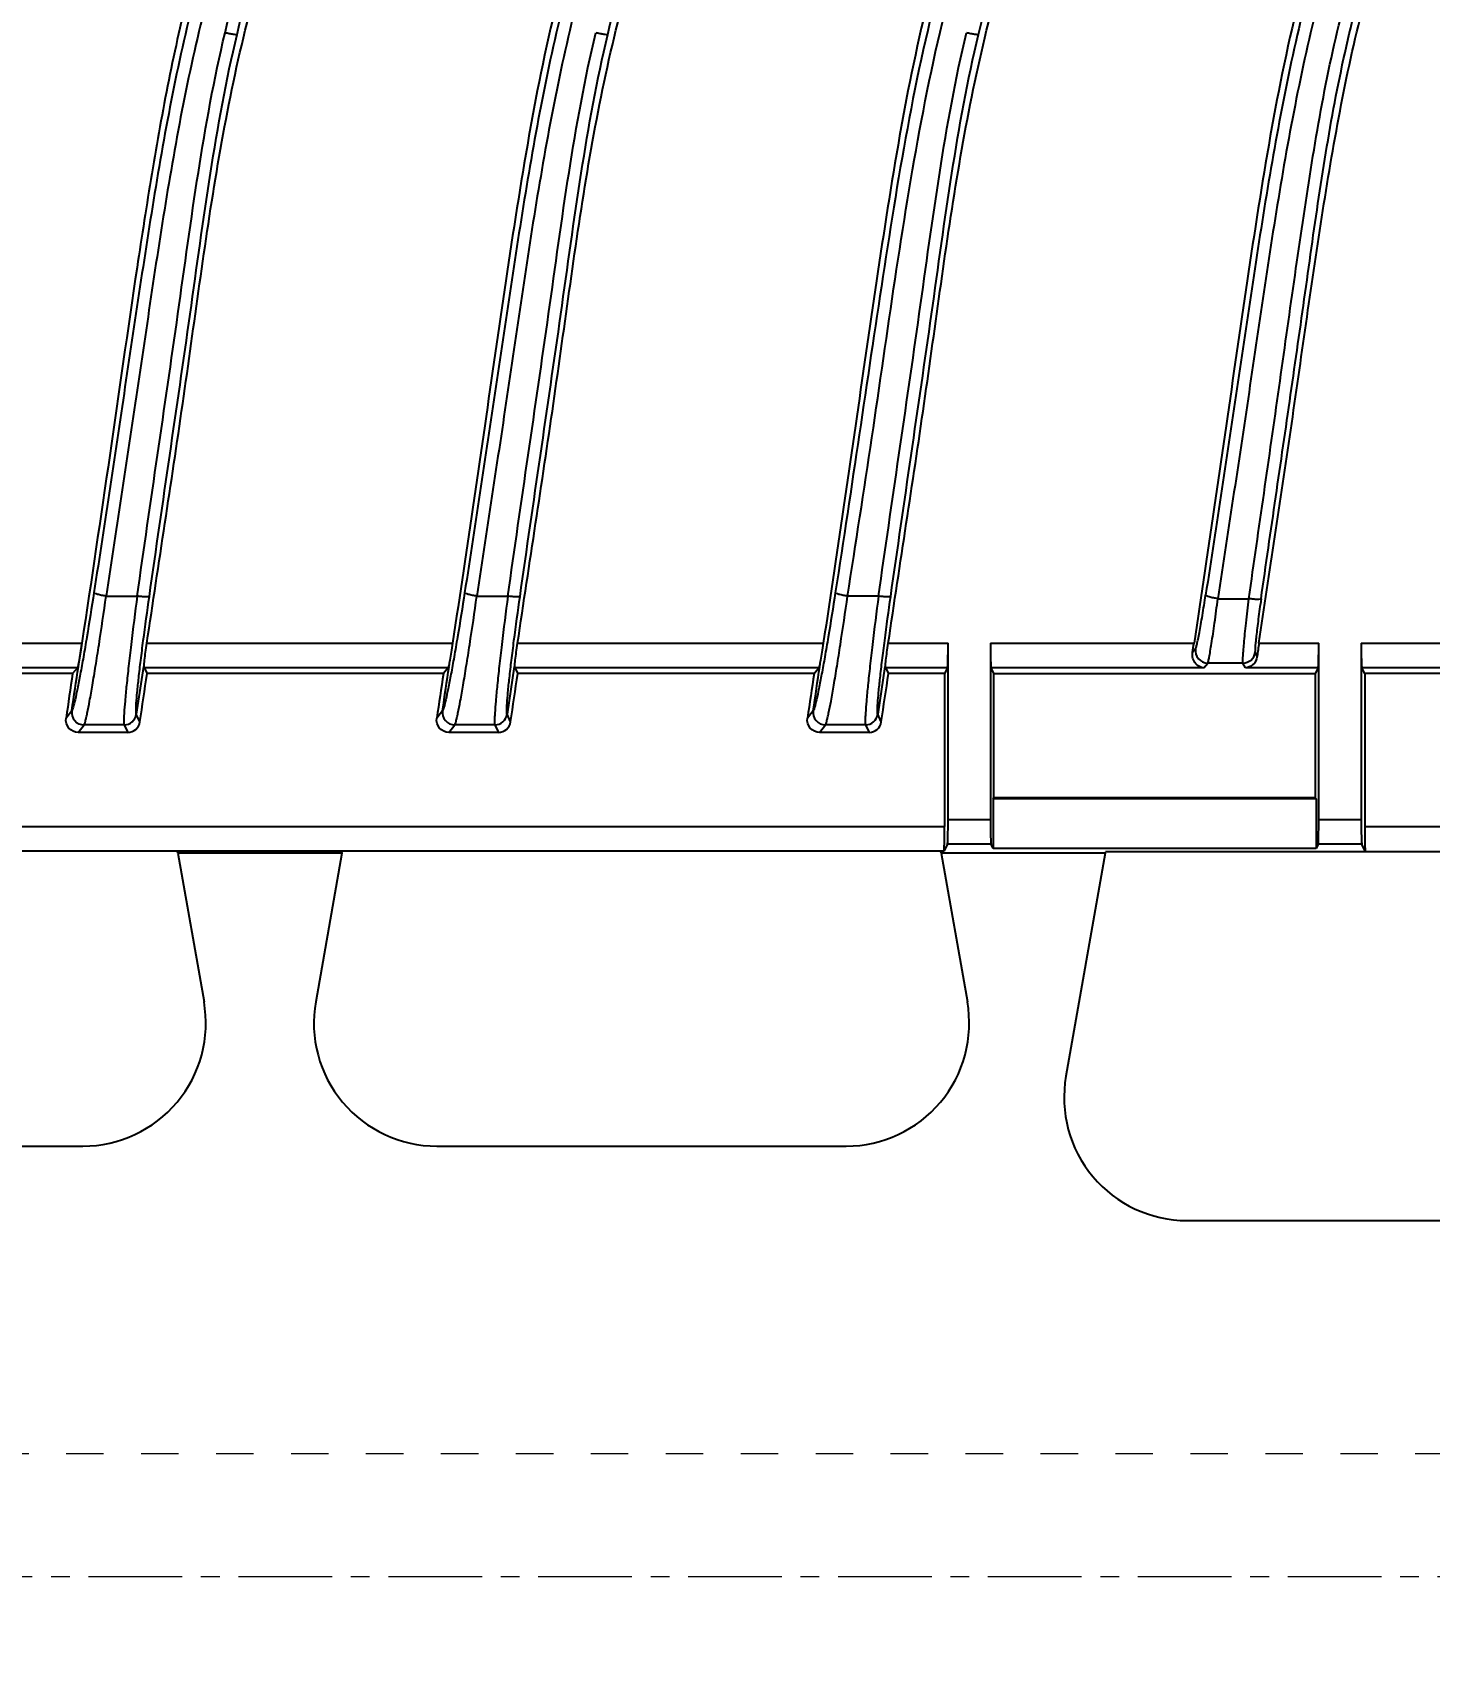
# Model space of a CAD drawing. Header units: millimetres. Extents: x -946 to 3963, y -10008 to 1396.
# Drawn here: x 1882.6 to 1939.4, y -3191.5 to -3124.8 of the extents above; entities that cross this region are included whole.
import ezdxf

# ---------------------------------------------------------------- set-up
doc = ezdxf.new("R2010")
doc.units = ezdxf.units.MM
doc.header["$LTSCALE"] = 16.335
doc.header["$PDMODE"] = 3
doc.header["$PDSIZE"] = 0.3125
doc.linetypes.add('CENTER', pattern=[0.6, 0.375, -0.075, 0.075, -0.075])
doc.linetypes.add('HIDDEN', pattern=[0.2, 0.1, -0.1])
doc.layers.get('0').update_dxf_attribs({"linetype": 'CONTINUOUS'})
doc.layers.get('Defpoints').update_dxf_attribs({"linetype": 'CONTINUOUS'})
doc.layers.add('cool', color=153, linetype='HIDDEN', lineweight=9)
doc.layers.add('DEFAULT_2', color=8, linetype='HIDDEN')
doc.layers.add('DIM', color=3, linetype='CONTINUOUS')
doc.styles.get("Standard").update_dxf_attribs({"font": 'txt', "width": 0.8})
doc.dimstyles.new('11', dxfattribs={"dimtxt": 10, "dimasz": 10, "dimexe": 0, "dimexo": 0, "dimgap": 0, "dimtad": 0, "dimzin": 0, "dimdsep": 46, "dimtxsty": 'Standard', "dimcen": 0, "dimclrd": 4, "dimclre": 4, "dimclrt": 6, "dimazin": 0, "dimtfac": 1, "dimtofl": 0, "dimtmove": 0, "dimatfit": 3, "dimfxl": 0, "dimtolj": 1, "dimtzin": 0, "dimarcsym": 0})

# ---------------------------------------------------------------- blocks, each defined once
blk = doc.blocks.new('02')
at = {"layer": 'cool', "ltscale": 0.932966}
blk.add_line((1262.524, -963.857), (1863.864, -963.857), dxfattribs=at)
at = {"layer": 'cool', "color": 1, "linetype": 'CENTER', "ltscale": 0.621977}
blk.add_line((1248.194, -968.857), (1878.194, -968.857), dxfattribs=at)
blk = doc.blocks.new('*D208')
at = {"layer": 'Defpoints', "color": 0}
for p in [(1773.182, -3072.537), (2033.36, -3187.537), (2099.573, -3187.537)]:
    blk.add_point(p, dxfattribs=at)
at = {"layer": 'DIM', "color": 4, "lineweight": -2}
blk.add_line((2033.36, -3187.537), (2099.573, -3187.537), dxfattribs=at)
at = {"layer": 'DIM', "color": 6, "insert": (2109.173, -3187.537), "char_height": 6, "attachment_point": 5}
blk.add_mtext('\\A1;115.00', dxfattribs=at)
blk = doc.blocks.new('*D209')
at = {"layer": 'Defpoints', "color": 0}
for p in [(1773.182, -3072.537), (2039.182, -3232.537), (2099.573, -3232.537)]:
    blk.add_point(p, dxfattribs=at)
at = {"layer": 'DIM', "color": 4, "lineweight": -2}
blk.add_line((2039.182, -3232.537), (2099.573, -3232.537), dxfattribs=at)
at = {"layer": 'DIM', "color": 6, "insert": (2109.573, -3232.537), "char_height": 6, "attachment_point": 5}
blk.add_mtext('\\A1;160.00', dxfattribs=at)
blk = doc.blocks.new('*D211')
at = {"layer": 'Defpoints', "color": 0}
for p in [(1773.182, -3072.537), (2028.182, -3229.891), (2028.182, -3271.376)]:
    blk.add_point(p, dxfattribs=at)
at = {"layer": 'DIM', "color": 4, "lineweight": -2}
blk.add_line((2028.182, -3229.891), (2028.182, -3271.376), dxfattribs=at)
at = {"layer": 'DIM', "color": 6, "insert": (2028.182, -3282.576), "char_height": 6, "attachment_point": 5, "rotation": 90}
blk.add_mtext('\\A1;255.00', dxfattribs=at)

msp = doc.modelspace()

# ---------------------------------------------------------------- linework, layer by layer
at = {"color": 7, "linetype": 'Continuous'}
for p, q in [((1885.618, -3147.682), (1886.878, -3147.682)), ((1900.693, -3147.682), (1901.953, -3147.682)), ((1917.028, -3147.682), (1915.768, -3147.682)), ((1930.827, -3147.785), (1932.088, -3147.785)), ((1872.199, -3149.594), (1884.632, -3149.594)), ((1884.489, -3150.548), (1884.626, -3149.632)), ((1887.274, -3149.594), (1899.707, -3149.594)), ((1902.349, -3149.594), (1914.782, -3149.594)), ((1917.424, -3149.594), (1919.855, -3149.594)), ((1919.855, -3156.759), (1919.855, -3149.594)), ((1921.581, -3149.594), (1929.857, -3149.594)), ((1921.581, -3149.594), (1921.581, -3156.759)), ((1929.92, -3149.827), (1929.797, -3149.975)), ((1932.425, -3150.127), (1932.345, -3149.973)), ((1932.499, -3149.594), (1934.93, -3149.594)), ((1934.93, -3156.759), (1934.93, -3149.594)), ((1936.656, -3149.594), (1941.688, -3149.594)), ((1936.656, -3149.594), (1936.656, -3156.759)), ((1884.448, -3150.598), (1872.084, -3150.598)), ((1884.448, -3150.598), (1884.255, -3150.832)), ((1887.132, -3150.547), (1886.845, -3152.485)), ((1887.132, -3150.547), (1887.282, -3150.832)), ((1899.523, -3150.598), (1887.159, -3150.598)), ((1899.564, -3150.548), (1899.33, -3150.832)), ((1902.207, -3150.547), (1901.92, -3152.485)), ((1902.207, -3150.547), (1902.357, -3150.832)), ((1914.598, -3150.598), (1902.234, -3150.598)), ((1914.405, -3150.832), (1914.639, -3150.548)), ((1917.282, -3150.547), (1916.995, -3152.485)), ((1917.282, -3150.547), (1917.432, -3150.832)), ((1919.83, -3150.598), (1917.309, -3150.598)), ((1919.83, -3150.598), (1919.713, -3150.832)), ((1930.255, -3150.598), (1921.606, -3150.598)), ((1921.723, -3150.832), (1921.606, -3150.598)), ((1930.255, -3150.598), (1930.417, -3150.401)), ((1931.848, -3150.401), (1930.417, -3150.401)), ((1931.951, -3150.598), (1931.848, -3150.401)), ((1934.905, -3150.598), (1931.951, -3150.598)), ((1934.905, -3150.598), (1934.788, -3150.832)), ((1941.688, -3150.598), (1936.681, -3150.598)), ((1936.798, -3150.832), (1936.681, -3150.598)), ((1884.255, -3150.832), (1872.207, -3150.832)), ((1899.33, -3150.832), (1887.282, -3150.832)), ((1914.405, -3150.832), (1902.357, -3150.832)), ((1919.713, -3150.832), (1917.432, -3150.832)), ((1919.713, -3150.832), (1919.713, -3157.043)), ((1921.723, -3150.832), (1934.788, -3150.832)), ((1921.723, -3155.861), (1921.723, -3150.832)), ((1934.788, -3150.832), (1934.788, -3155.861)), ((1941.664, -3150.832), (1936.798, -3150.832)), ((1936.798, -3150.832), (1936.798, -3157.043)), ((1884.222, -3152.338), (1883.985, -3152.643)), ((1886.991, -3152.79), (1886.845, -3152.485)), ((1899.297, -3152.338), (1899.06, -3152.643)), ((1902.066, -3152.79), (1901.92, -3152.485)), ((1914.372, -3152.338), (1914.135, -3152.643)), ((1917.141, -3152.79), (1916.995, -3152.485)), ((1884.481, -3153.219), (1884.718, -3152.914)), ((1886.495, -3153.219), (1884.481, -3153.219)), ((1886.349, -3152.914), (1884.718, -3152.914)), ((1886.349, -3152.914), (1886.495, -3153.219)), ((1899.556, -3153.219), (1899.793, -3152.914)), ((1901.57, -3153.219), (1899.556, -3153.219)), ((1901.424, -3152.914), (1899.793, -3152.914)), ((1901.424, -3152.914), (1901.57, -3153.219)), ((1914.631, -3153.219), (1914.868, -3152.914)), ((1916.645, -3153.219), (1914.631, -3153.219)), ((1916.499, -3152.914), (1914.868, -3152.914)), ((1916.499, -3152.914), (1916.645, -3153.219)), ((1921.691, -3155.924), (1921.723, -3155.861)), ((1934.819, -3155.924), (1921.691, -3155.924)), ((1921.691, -3155.924), (1921.691, -3157.934)), ((1921.723, -3155.861), (1934.788, -3155.861)), ((1934.788, -3155.861), (1934.819, -3155.924)), ((1934.819, -3155.924), (1934.819, -3157.934)), ((1742.833, -3157.043), (1919.713, -3157.043)), ((1919.855, -3156.759), (1921.581, -3156.759)), ((1934.93, -3156.759), (1936.656, -3156.759)), ((1936.798, -3157.043), (1940.473, -3157.043)), ((1921.606, -3157.762), (1919.83, -3157.762)), ((1921.691, -3157.934), (1921.606, -3157.762)), ((1934.819, -3157.934), (1921.691, -3157.934)), ((1934.905, -3157.762), (1934.819, -3157.934)), ((1936.681, -3157.762), (1934.905, -3157.762)), ((1936.823, -3158.047), (1936.681, -3157.762)), ((1919.688, -3158.047), (1742.858, -3158.047)), ((1895.204, -3158.134), (1888.532, -3158.134)), ((1888.532, -3158.134), (1889.597, -3164.171)), ((1895.204, -3158.134), (1894.14, -3164.171)), ((1926.248, -3158.134), (1919.576, -3158.134)), ((1919.576, -3158.134), (1920.641, -3164.171)), ((1926.248, -3158.134), (1924.65, -3167.196)), ((1940.469, -3158.071), (1926.259, -3158.071)), ((1868.217, -3170.039), (1884.673, -3170.039)), ((1899.064, -3170.039), (1915.717, -3170.039)), ((1929.574, -3173.064), (1970.203, -3173.064))]:
    msp.add_line(p, q, dxfattribs=at)
for centre, radius, start, end in [((1903.001, -3145.584), 27.154, 350.69295, 351.50683), ((1930.418, -3149.898), 0.503, 171.86914, 269.86348), ((1931.847, -3149.898), 0.503, 270.07788, 351.43512), ((1956.572, -3153.192), 24.34, 171.49929, 172.76622), ((1884.72, -3152.41), 0.503, 171.88436, 269.86134), ((1886.347, -3152.409), 0.503, 270.07025, 351.40209), ((1899.795, -3152.41), 0.503, 171.88432, 269.86133), ((1901.422, -3152.409), 0.503, 270.07026, 351.4021), ((1914.87, -3152.41), 0.503, 171.88432, 269.86133), ((1916.497, -3152.409), 0.503, 270.07026, 351.4021), ((1886.495, -3152.717), 0.502, 269.99951, 351.61531), ((1901.57, -3152.717), 0.502, 269.99997, 351.61575), ((1916.645, -3152.717), 0.502, 269.99965, 351.61541), ((1884.673, -3165.039), 5, 270, 10), ((1899.064, -3165.039), 5, 170, 270), ((1915.717, -3165.039), 5, 270, 10), ((1929.574, -3168.064), 5, 170, 270)]:
    msp.add_arc(centre, radius, start, end, dxfattribs=at)
for centre, major_axis, ratio, start_param, end_param in [((1919.829, -3149.594), (0, 1.005), 0.026186, -3.089233, -1.570796), ((1921.607, -3149.594), (0, 1.005), 0.026186, -4.712389, -3.193953), ((1934.904, -3149.594), (0, 1.005), 0.026186, -3.089233, -1.570796), ((1936.682, -3149.594), (0, 1.005), 0.026186, 1.570796, 3.089233), ((3531.486, -3396.615), (1649.642, 229.679), 0.999338, 2.854956, 2.856055), ((-3324.749, -2375.055), (-4145.301, 3254.93), 0.999193, -2.623723, -2.623347), ((3546.561, -3396.615), (1649.642, 229.679), 0.999338, 2.854956, 2.856055), ((-3309.674, -2375.055), (-4145.301, 3254.93), 0.999193, -2.623723, -2.623347), ((3561.636, -3396.615), (1649.642, 229.679), 0.999338, 2.854956, 2.856055), ((-3294.599, -2375.055), (-4145.301, 3254.93), 0.999193, -2.623723, -2.623347), ((1919.687, -3157.043), (0, 1.005), 0.026186, -3.089233, -1.570796), ((1919.829, -3156.759), (0, 1.005), 0.026186, 3.193953, 4.712389), ((1921.607, -3156.759), (0, 1.005), 0.026186, -4.712389, -3.193953), ((1934.904, -3156.759), (0, 1.005), 0.026186, -3.089233, -1.570796), ((1936.682, -3156.759), (0, 1.005), 0.026186, -4.712389, -3.193953), ((1936.824, -3157.043), (0, 1.005), 0.026186, 1.570796, 3.089233)]:
    msp.add_ellipse(centre, major_axis=major_axis, ratio=ratio, start_param=start_param, end_param=end_param, dxfattribs=at)
for points, knots in [([(1890.363, -3057.537), (1890.363, -3061.508), (1890.128, -3067.468), (1889.346, -3075.373), (1888.658, -3080.291), (1887.998, -3084.207), (1887.449, -3087.135), (1886.832, -3090.05), (1886.146, -3092.949), (1885.53, -3095.354), (1885.046, -3097.28), (1884.679, -3098.724), (1884.277, -3100.159), (1883.653, -3102.045), (1882.681, -3104.336), (1881.233, -3106.944), (1879.162, -3110.331), (1877.203, -3113.796), (1875.642, -3117.452), (1874.351, -3121.211), (1873.149, -3126.037), (1872.149, -3131.911), (1871.285, -3137.805), (1870.442, -3143.703), (1869.85, -3147.63), (1869.557, -3149.594)], [0, 0, 0, 0, 0.124973, 0.187471, 0.24997, 0.28122, 0.312471, 0.343723, 0.374972, 0.40622, 0.421852, 0.437485, 0.453109, 0.468735, 0.500006, 0.531254, 0.562515, 0.625002, 0.656254, 0.687514, 0.750001, 0.812499, 0.874999, 0.9375, 1, 1, 1, 1]), ([(1920.513, -3057.537), (1920.513, -3061.508), (1920.278, -3067.468), (1919.496, -3075.373), (1918.808, -3080.291), (1918.148, -3084.207), (1917.599, -3087.135), (1916.982, -3090.05), (1916.296, -3092.949), (1915.68, -3095.354), (1915.196, -3097.28), (1914.829, -3098.724), (1914.427, -3100.159), (1913.803, -3102.045), (1912.831, -3104.336), (1911.383, -3106.944), (1909.312, -3110.331), (1907.353, -3113.796), (1905.792, -3117.452), (1904.501, -3121.211), (1903.299, -3126.037), (1902.299, -3131.911), (1901.435, -3137.805), (1900.592, -3143.703), (1900, -3147.63), (1899.707, -3149.594)], [0, 0, 0, 0, 0.124973, 0.187471, 0.24997, 0.28122, 0.312471, 0.343723, 0.374972, 0.40622, 0.421852, 0.437485, 0.453109, 0.468735, 0.500006, 0.531254, 0.562515, 0.625002, 0.656254, 0.687514, 0.750001, 0.812499, 0.874999, 0.9375, 1, 1, 1, 1]), ([(1935.588, -3057.537), (1935.588, -3061.508), (1935.353, -3067.468), (1934.571, -3075.373), (1933.883, -3080.291), (1933.223, -3084.207), (1932.674, -3087.135), (1932.057, -3090.05), (1931.371, -3092.949), (1930.755, -3095.354), (1930.271, -3097.28), (1929.904, -3098.724), (1929.502, -3100.159), (1928.878, -3102.045), (1927.906, -3104.336), (1926.458, -3106.944), (1924.387, -3110.331), (1922.428, -3113.796), (1920.867, -3117.452), (1919.576, -3121.211), (1918.374, -3126.037), (1917.374, -3131.911), (1916.51, -3137.805), (1915.667, -3143.703), (1915.075, -3147.63), (1914.782, -3149.594)], [0, 0, 0, 0, 0.124973, 0.187471, 0.24997, 0.28122, 0.312471, 0.343723, 0.374972, 0.40622, 0.421852, 0.437485, 0.453109, 0.468735, 0.500006, 0.531254, 0.562515, 0.625002, 0.656254, 0.687514, 0.750001, 0.812499, 0.874999, 0.9375, 1, 1, 1, 1]), ([(1950.663, -3057.537), (1950.663, -3061.508), (1950.428, -3067.468), (1949.646, -3075.373), (1948.958, -3080.291), (1948.298, -3084.207), (1947.749, -3087.135), (1947.132, -3090.05), (1946.446, -3092.949), (1945.83, -3095.354), (1945.346, -3097.28), (1944.979, -3098.724), (1944.577, -3100.159), (1943.953, -3102.045), (1942.981, -3104.336), (1941.533, -3106.944), (1939.462, -3110.331), (1937.503, -3113.796), (1935.942, -3117.452), (1934.651, -3121.211), (1933.449, -3126.037), (1932.449, -3131.911), (1931.585, -3137.805), (1930.742, -3143.703), (1930.15, -3147.63), (1929.857, -3149.594)], [0, 0, 0, 0, 0.124973, 0.187471, 0.24997, 0.28122, 0.312471, 0.343723, 0.374972, 0.40622, 0.421852, 0.437485, 0.453109, 0.468735, 0.500006, 0.531254, 0.562515, 0.625002, 0.656254, 0.687514, 0.750001, 0.812499, 0.874999, 0.9375, 1, 1, 1, 1]), ([(1901.718, -3090.83), (1901.428, -3092.083), (1900.951, -3093.953), (1900.333, -3096.451), (1899.879, -3098.328), (1899.368, -3100.189), (1898.734, -3102.014), (1897.97, -3103.789), (1896.815, -3106.092), (1895.153, -3108.849), (1893.172, -3112.161), (1891.44, -3115.618), (1890.064, -3119.23), (1888.977, -3122.937), (1888.135, -3126.706), (1887.46, -3130.506), (1886.673, -3135.592), (1885.775, -3141.961), (1885.012, -3147.05), (1884.632, -3149.594)], [0, 0, 0, 0, 0.062479, 0.093745, 0.12502, 0.156258, 0.18749, 0.218771, 0.250064, 0.31255, 0.375065, 0.437544, 0.50006, 0.562563, 0.625054, 0.68755, 0.75004, 0.87502, 1, 1, 1, 1]), ([(1890.452, -3124.782), (1891.007, -3122.45), (1892.053, -3118.984), (1893.962, -3114.54), (1895.738, -3111.319), (1897.365, -3108.701), (1898.607, -3106.567), (1899.461, -3104.939), (1900.185, -3103.262), (1900.961, -3100.965), (1901.424, -3099.208), (1901.74, -3098.038)], [0, 0, 0, 0, 0.246555, 0.370802, 0.496885, 0.62433, 0.687816, 0.750789, 0.813221, 0.875433, 1, 1, 1, 1]), ([(1930.437, -3098.02), (1930.166, -3099.065), (1929.733, -3100.624), (1929, -3102.65), (1928.342, -3104.128), (1927.587, -3105.574), (1926.499, -3107.492), (1925.056, -3109.867), (1923.367, -3112.746), (1921.409, -3116.698), (1919.615, -3121.878), (1918.21, -3128.255), (1917.196, -3134.686), (1916.245, -3141.118), (1915.601, -3145.403), (1915.271, -3147.542)], [0, 0, 0, 0, 0.061923, 0.092638, 0.123462, 0.154625, 0.186153, 0.249932, 0.313973, 0.377483, 0.502614, 0.627082, 0.751562, 0.875887, 1, 1, 1, 1]), ([(1915.768, -3147.682), (1916.103, -3145.536), (1916.773, -3141.242), (1917.684, -3134.784), (1918.713, -3128.337), (1919.885, -3123.011), (1921.208, -3118.853), (1922.441, -3115.817), (1923.913, -3112.89), (1925.554, -3110.054), (1927.244, -3107.248), (1928.842, -3104.384), (1930.113, -3101.355), (1930.694, -3099.243), (1930.923, -3098.175)], [0, 0, 0, 0, 0.124565, 0.249268, 0.374103, 0.499056, 0.561597, 0.624173, 0.68678, 0.749408, 0.812051, 0.874709, 0.937346, 1, 1, 1, 1]), ([(1887.274, -3149.594), (1887.515, -3147.971), (1888.008, -3144.726), (1888.744, -3139.857), (1889.412, -3134.979), (1890.364, -3128.486), (1891.774, -3122.04), (1894.173, -3115.912), (1895.702, -3112.995), (1896.541, -3111.584)], [0, 0, 0, 0, 0.124971, 0.249941, 0.374913, 0.499883, 0.749829, 0.874927, 1, 1, 1, 1]), ([(1890.94, -3124.851), (1891.496, -3122.517), (1892.545, -3119.052), (1894.465, -3114.611), (1895.649, -3112.481), (1896.273, -3111.425)], [0, 0, 0, 0, 0.49647, 0.746181, 1, 1, 1, 1]), ([(1902.349, -3149.594), (1902.59, -3147.971), (1903.083, -3144.726), (1903.819, -3139.857), (1904.487, -3134.979), (1905.439, -3128.486), (1906.849, -3122.04), (1909.248, -3115.912), (1910.777, -3112.995), (1911.616, -3111.584)], [0, 0, 0, 0, 0.124971, 0.249941, 0.374913, 0.499883, 0.749829, 0.874927, 1, 1, 1, 1]), ([(1906.015, -3124.851), (1906.571, -3122.517), (1907.62, -3119.052), (1909.54, -3114.611), (1910.724, -3112.481), (1911.348, -3111.425)], [0, 0, 0, 0, 0.496471, 0.746181, 1, 1, 1, 1]), ([(1917.424, -3149.594), (1917.665, -3147.971), (1918.158, -3144.726), (1918.894, -3139.857), (1919.562, -3134.979), (1920.514, -3128.486), (1921.924, -3122.04), (1924.323, -3115.912), (1925.852, -3112.995), (1926.691, -3111.584)], [0, 0, 0, 0, 0.124971, 0.249941, 0.374913, 0.499883, 0.749829, 0.874927, 1, 1, 1, 1]), ([(1921.09, -3124.851), (1921.646, -3122.517), (1922.695, -3119.052), (1924.615, -3114.611), (1925.799, -3112.481), (1926.423, -3111.425)], [0, 0, 0, 0, 0.496471, 0.746181, 1, 1, 1, 1]), ([(1908.03, -3113.32), (1906.653, -3115.941), (1905.058, -3120.126), (1903.641, -3125.863), (1902.828, -3130.202), (1902.148, -3134.545), (1901.286, -3140.326), (1900.641, -3144.658), (1900.196, -3147.542)], [0, 0, 0, 0, 0.251921, 0.377726, 0.502732, 0.627362, 0.751741, 1, 1, 1, 1]), ([(1892.929, -3113.37), (1891.558, -3115.988), (1889.97, -3120.167), (1888.559, -3125.894), (1887.749, -3130.227), (1887.07, -3134.564), (1886.21, -3140.336), (1885.565, -3144.662), (1885.121, -3147.542)], [0, 0, 0, 0, 0.251832, 0.377627, 0.50266, 0.627309, 0.751704, 1, 1, 1, 1]), ([(1893.391, -3113.652), (1892.706, -3114.947), (1891.491, -3117.621), (1889.634, -3123.181), (1888.168, -3130.359), (1886.94, -3139.03), (1886.051, -3144.798), (1885.618, -3147.682)], [0, 0, 0, 0, 0.125341, 0.250611, 0.500729, 0.75055, 1, 1, 1, 1]), ([(1908.492, -3113.603), (1907.118, -3116.191), (1905.006, -3121.711), (1903.248, -3130.329), (1902.016, -3139.016), (1901.127, -3144.794), (1900.693, -3147.682)], [0, 0, 0, 0, 0.250364, 0.500562, 0.750468, 1, 1, 1, 1]), ([(1938.144, -3113.389), (1936.771, -3116.014), (1935.183, -3120.205), (1933.773, -3125.948), (1932.963, -3130.291), (1932.284, -3134.638), (1931.422, -3140.423), (1930.775, -3144.759), (1930.33, -3147.645)], [0, 0, 0, 0, 0.251892, 0.37769, 0.502702, 0.627338, 0.751723, 1, 1, 1, 1]), ([(1938.606, -3113.671), (1937.236, -3116.264), (1935.133, -3121.792), (1933.384, -3130.419), (1932.152, -3139.113), (1931.262, -3144.895), (1930.827, -3147.785)], [0, 0, 0, 0, 0.250363, 0.500564, 0.750469, 1, 1, 1, 1]), ([(1932.088, -3147.785), (1932.498, -3144.924), (1933.118, -3140.632), (1933.923, -3134.903), (1934.547, -3130.604), (1935.278, -3126.317), (1936.319, -3122.087), (1937.718, -3117.959), (1938.918, -3115.306), (1939.599, -3114.023)], [0, 0, 0, 0, 0.249418, 0.374255, 0.499228, 0.624261, 0.749384, 0.874681, 1, 1, 1, 1]), ([(1932.585, -3147.793), (1932.783, -3146.411), (1933.181, -3143.647), (1933.79, -3139.5), (1934.383, -3135.35), (1934.956, -3131.206), (1935.639, -3127.1), (1936.56, -3123.063), (1937.796, -3119.118), (1938.838, -3116.566), (1939.421, -3115.317)], [0, 0, 0, 0, 0.125707, 0.251525, 0.377455, 0.503229, 0.628172, 0.752184, 0.87584, 1, 1, 1, 1]), ([(1932.499, -3149.594), (1932.928, -3146.708), (1933.817, -3140.94), (1934.805, -3133.712), (1935.762, -3127.953), (1936.684, -3123.669), (1937.964, -3119.475), (1939.076, -3116.769), (1939.695, -3115.447)], [0, 0, 0, 0, 0.249938, 0.499856, 0.6249, 0.749892, 0.874957, 1, 1, 1, 1]), ([(1886.878, -3147.682), (1887.152, -3145.769), (1887.705, -3141.943), (1888.548, -3136.203), (1889.324, -3130.461), (1890.006, -3126.655), (1890.452, -3124.782)], [0, 0, 0, 0, 0.250024, 0.500302, 0.750758, 1, 1, 1, 1]), ([(1887.374, -3147.69), (1887.649, -3145.779), (1888.202, -3141.956), (1889.044, -3136.223), (1889.819, -3130.499), (1890.497, -3126.711), (1890.94, -3124.851)], [0, 0, 0, 0, 0.250489, 0.501295, 0.751825, 1, 1, 1, 1]), ([(1890.94, -3124.851), (1890.937, -3124.855), (1890.92, -3124.857), (1890.871, -3124.859), (1890.768, -3124.846), (1890.622, -3124.82), (1890.51, -3124.796), (1890.452, -3124.782)], [0, 0, 0, 0, 0.02951, 0.091041, 0.310739, 0.639065, 1, 1, 1, 1]), ([(1901.953, -3147.682), (1902.227, -3145.769), (1902.78, -3141.943), (1903.623, -3136.203), (1904.399, -3130.461), (1905.081, -3126.655), (1905.527, -3124.782)], [0, 0, 0, 0, 0.250024, 0.500302, 0.750758, 1, 1, 1, 1]), ([(1902.449, -3147.69), (1902.724, -3145.779), (1903.277, -3141.956), (1904.119, -3136.223), (1904.894, -3130.499), (1905.572, -3126.711), (1906.015, -3124.851)], [0, 0, 0, 0, 0.250489, 0.501295, 0.751825, 1, 1, 1, 1]), ([(1906.015, -3124.851), (1906.012, -3124.855), (1905.995, -3124.857), (1905.946, -3124.859), (1905.843, -3124.846), (1905.697, -3124.82), (1905.585, -3124.796), (1905.527, -3124.782)], [0, 0, 0, 0, 0.02951, 0.091041, 0.310739, 0.639065, 1, 1, 1, 1]), ([(1917.028, -3147.682), (1917.302, -3145.769), (1917.855, -3141.943), (1918.698, -3136.203), (1919.474, -3130.461), (1920.156, -3126.655), (1920.602, -3124.782)], [0, 0, 0, 0, 0.250024, 0.500302, 0.750758, 1, 1, 1, 1]), ([(1917.524, -3147.69), (1917.799, -3145.779), (1918.352, -3141.956), (1919.194, -3136.223), (1919.969, -3130.499), (1920.647, -3126.711), (1921.09, -3124.851)], [0, 0, 0, 0, 0.250489, 0.501295, 0.751825, 1, 1, 1, 1]), ([(1921.09, -3124.851), (1921.087, -3124.855), (1921.07, -3124.857), (1921.021, -3124.859), (1920.918, -3124.846), (1920.772, -3124.82), (1920.66, -3124.796), (1920.602, -3124.782)], [0, 0, 0, 0, 0.02951, 0.091041, 0.310739, 0.639065, 1, 1, 1, 1]), ([(1885.121, -3147.542), (1885.028, -3148.144), (1884.889, -3149.015), (1884.699, -3150.119), (1884.573, -3150.82), (1884.46, -3151.401), (1884.368, -3151.85), (1884.29, -3152.144), (1884.251, -3152.296), (1884.222, -3152.338)], [0, 0, 0, 0, 0.374373, 0.541598, 0.688713, 0.811381, 0.905785, 0.968975, 1, 1, 1, 1]), ([(1884.718, -3152.914), (1884.73, -3152.898), (1884.748, -3152.847), (1884.777, -3152.75), (1884.812, -3152.608), (1884.872, -3152.337), (1884.956, -3151.898), (1885.069, -3151.262), (1885.196, -3150.497), (1885.385, -3149.289), (1885.525, -3148.339), (1885.618, -3147.682)], [0, 0, 0, 0, 0.010913, 0.030167, 0.057638, 0.093108, 0.187055, 0.310003, 0.457813, 0.624943, 1, 1, 1, 1]), ([(1885.618, -3147.682), (1885.556, -3147.672), (1885.439, -3147.651), (1885.287, -3147.617), (1885.183, -3147.584), (1885.136, -3147.56), (1885.122, -3147.547), (1885.121, -3147.542)], [0, 0, 0, 0, 0.355658, 0.682104, 0.903273, 0.966963, 1, 1, 1, 1]), ([(1886.878, -3147.682), (1886.791, -3148.338), (1886.671, -3149.288), (1886.531, -3150.497), (1886.449, -3151.263), (1886.388, -3151.899), (1886.353, -3152.338), (1886.339, -3152.609), (1886.334, -3152.75), (1886.338, -3152.846), (1886.342, -3152.898), (1886.349, -3152.914)], [0, 0, 0, 0, 0.377437, 0.545451, 0.693739, 0.816497, 0.909666, 0.944566, 0.97137, 0.989876, 1, 1, 1, 1]), ([(1886.845, -3152.485), (1886.839, -3152.468), (1886.834, -3152.42), (1886.83, -3152.273), (1886.847, -3151.992), (1886.885, -3151.546), (1886.946, -3150.964), (1887.029, -3150.263), (1887.169, -3149.158), (1887.289, -3148.29), (1887.375, -3147.69)], [0, 0, 0, 0, 0.010918, 0.029707, 0.091665, 0.185363, 0.307906, 0.455419, 0.623442, 1, 1, 1, 1]), ([(1887.375, -3147.69), (1887.368, -3147.704), (1887.303, -3147.71), (1887.206, -3147.715), (1887.049, -3147.703), (1886.937, -3147.69), (1886.878, -3147.682)], [0, 0, 0, 0, 0.091045, 0.315017, 0.643554, 1, 1, 1, 1]), ([(1900.196, -3147.542), (1900.103, -3148.144), (1899.964, -3149.015), (1899.774, -3150.12), (1899.648, -3150.82), (1899.535, -3151.401), (1899.443, -3151.85), (1899.365, -3152.144), (1899.326, -3152.296), (1899.297, -3152.338)], [0, 0, 0, 0, 0.374381, 0.54161, 0.688726, 0.811394, 0.905798, 0.968982, 1, 1, 1, 1]), ([(1899.793, -3152.914), (1899.805, -3152.898), (1899.823, -3152.847), (1899.852, -3152.75), (1899.887, -3152.608), (1899.947, -3152.337), (1900.031, -3151.898), (1900.144, -3151.262), (1900.271, -3150.497), (1900.46, -3149.289), (1900.6, -3148.339), (1900.693, -3147.682)], [0, 0, 0, 0, 0.010913, 0.030167, 0.057638, 0.093108, 0.187055, 0.310003, 0.457813, 0.624943, 1, 1, 1, 1]), ([(1900.693, -3147.682), (1900.631, -3147.672), (1900.514, -3147.651), (1900.362, -3147.617), (1900.258, -3147.584), (1900.211, -3147.56), (1900.197, -3147.547), (1900.196, -3147.542)], [0, 0, 0, 0, 0.355667, 0.682096, 0.903263, 0.966961, 1, 1, 1, 1]), ([(1901.953, -3147.682), (1901.866, -3148.338), (1901.746, -3149.288), (1901.606, -3150.497), (1901.524, -3151.263), (1901.463, -3151.899), (1901.428, -3152.338), (1901.414, -3152.609), (1901.409, -3152.75), (1901.413, -3152.846), (1901.417, -3152.898), (1901.424, -3152.914)], [0, 0, 0, 0, 0.377437, 0.545452, 0.693739, 0.816497, 0.909666, 0.944566, 0.97137, 0.989876, 1, 1, 1, 1]), ([(1901.92, -3152.485), (1901.914, -3152.468), (1901.909, -3152.42), (1901.905, -3152.273), (1901.922, -3151.992), (1901.96, -3151.546), (1902.021, -3150.964), (1902.104, -3150.263), (1902.244, -3149.158), (1902.364, -3148.29), (1902.45, -3147.69)], [0, 0, 0, 0, 0.010918, 0.029706, 0.091664, 0.18536, 0.307904, 0.455417, 0.62344, 1, 1, 1, 1]), ([(1902.45, -3147.69), (1902.443, -3147.704), (1902.378, -3147.71), (1902.281, -3147.715), (1902.124, -3147.703), (1902.012, -3147.69), (1901.953, -3147.682)], [0, 0, 0, 0, 0.091045, 0.315017, 0.643554, 1, 1, 1, 1]), ([(1915.271, -3147.542), (1915.178, -3148.144), (1915.039, -3149.015), (1914.849, -3150.12), (1914.723, -3150.82), (1914.61, -3151.401), (1914.518, -3151.85), (1914.44, -3152.144), (1914.401, -3152.296), (1914.372, -3152.338)], [0, 0, 0, 0, 0.374381, 0.54161, 0.688726, 0.811394, 0.905798, 0.968982, 1, 1, 1, 1]), ([(1914.868, -3152.914), (1914.88, -3152.898), (1914.898, -3152.847), (1914.927, -3152.75), (1914.962, -3152.608), (1915.022, -3152.337), (1915.106, -3151.898), (1915.219, -3151.262), (1915.346, -3150.497), (1915.535, -3149.289), (1915.675, -3148.339), (1915.768, -3147.682)], [0, 0, 0, 0, 0.010913, 0.030167, 0.057638, 0.093108, 0.187055, 0.310003, 0.457813, 0.624943, 1, 1, 1, 1]), ([(1915.767, -3147.682), (1915.706, -3147.672), (1915.589, -3147.651), (1915.437, -3147.617), (1915.334, -3147.584), (1915.287, -3147.56), (1915.272, -3147.547), (1915.271, -3147.542)], [0, 0, 0, 0, 0.356256, 0.681394, 0.902608, 0.966765, 1, 1, 1, 1]), ([(1917.028, -3147.682), (1916.941, -3148.338), (1916.821, -3149.288), (1916.681, -3150.497), (1916.599, -3151.263), (1916.538, -3151.899), (1916.503, -3152.338), (1916.489, -3152.609), (1916.484, -3152.75), (1916.488, -3152.846), (1916.492, -3152.898), (1916.499, -3152.914)], [0, 0, 0, 0, 0.377437, 0.545452, 0.693739, 0.816497, 0.909666, 0.944566, 0.97137, 0.989876, 1, 1, 1, 1]), ([(1916.995, -3152.485), (1916.989, -3152.468), (1916.984, -3152.42), (1916.98, -3152.273), (1916.997, -3151.992), (1917.035, -3151.546), (1917.096, -3150.964), (1917.179, -3150.263), (1917.319, -3149.158), (1917.439, -3148.29), (1917.525, -3147.69)], [0, 0, 0, 0, 0.010918, 0.029706, 0.091664, 0.18536, 0.307904, 0.455417, 0.62344, 1, 1, 1, 1]), ([(1917.525, -3147.69), (1917.518, -3147.704), (1917.453, -3147.71), (1917.356, -3147.715), (1917.199, -3147.703), (1917.087, -3147.69), (1917.028, -3147.682)], [0, 0, 0, 0, 0.091045, 0.315017, 0.643554, 1, 1, 1, 1]), ([(1929.92, -3149.825), (1929.935, -3149.809), (1929.95, -3149.739), (1929.987, -3149.608), (1930.028, -3149.404), (1930.08, -3149.14), (1930.138, -3148.821), (1930.224, -3148.317), (1930.288, -3147.92), (1930.33, -3147.645)], [0, 0, 0, 0, 0.029368, 0.092318, 0.186631, 0.309202, 0.456516, 0.624214, 1, 1, 1, 1]), ([(1930.827, -3147.785), (1930.765, -3147.776), (1930.648, -3147.755), (1930.496, -3147.72), (1930.393, -3147.688), (1930.345, -3147.663), (1930.331, -3147.651), (1930.33, -3147.645)], [0, 0, 0, 0, 0.355646, 0.682075, 0.903245, 0.966946, 1, 1, 1, 1]), ([(1930.417, -3150.401), (1930.432, -3150.381), (1930.447, -3150.298), (1930.484, -3150.141), (1930.524, -3149.897), (1930.577, -3149.58), (1930.634, -3149.198), (1930.721, -3148.592), (1930.783, -3148.115), (1930.827, -3147.785)], [0, 0, 0, 0, 0.029065, 0.091343, 0.185286, 0.307777, 0.455172, 0.623148, 1, 1, 1, 1]), ([(1931.848, -3150.401), (1931.838, -3150.379), (1931.845, -3150.297), (1931.845, -3150.14), (1931.866, -3149.897), (1931.892, -3149.58), (1931.93, -3149.197), (1931.994, -3148.591), (1932.047, -3148.114), (1932.088, -3147.785)], [0, 0, 0, 0, 0.027759, 0.089087, 0.182485, 0.304875, 0.452623, 0.621283, 1, 1, 1, 1]), ([(1932.585, -3147.793), (1932.579, -3147.807), (1932.513, -3147.813), (1932.416, -3147.818), (1932.26, -3147.806), (1932.147, -3147.793), (1932.088, -3147.785)], [0, 0, 0, 0, 0.091084, 0.315053, 0.642645, 1, 1, 1, 1]), ([(1932.585, -3147.793), (1932.545, -3148.067), (1932.49, -3148.464), (1932.427, -3148.968), (1932.389, -3149.288), (1932.363, -3149.552), (1932.342, -3149.756), (1932.342, -3149.886), (1932.334, -3149.956), (1932.345, -3149.973)], [0, 0, 0, 0, 0.37851, 0.547181, 0.694955, 0.817323, 0.910808, 0.972405, 1, 1, 1, 1]), ([(1884.632, -3149.594), (1884.614, -3149.718), (1884.577, -3149.948), (1884.531, -3150.22), (1884.497, -3150.4), (1884.478, -3150.496), (1884.461, -3150.557), (1884.454, -3150.59), (1884.448, -3150.598)], [0, 0, 0, 0, 0.367573, 0.685232, 0.810039, 0.90616, 0.970249, 1, 1, 1, 1]), ([(1887.159, -3150.598), (1887.154, -3150.589), (1887.158, -3150.557), (1887.159, -3150.495), (1887.169, -3150.4), (1887.188, -3150.219), (1887.223, -3149.947), (1887.256, -3149.717), (1887.274, -3149.594)], [0, 0, 0, 0, 0.028088, 0.090924, 0.186454, 0.311408, 0.630346, 1, 1, 1, 1]), ([(1899.707, -3149.594), (1899.688, -3149.718), (1899.652, -3149.948), (1899.606, -3150.22), (1899.572, -3150.4), (1899.553, -3150.496), (1899.536, -3150.557), (1899.529, -3150.59), (1899.523, -3150.598)], [0, 0, 0, 0, 0.367329, 0.684837, 0.809826, 0.906071, 0.970228, 1, 1, 1, 1]), ([(1902.234, -3150.598), (1902.229, -3150.589), (1902.233, -3150.557), (1902.234, -3150.495), (1902.244, -3150.4), (1902.263, -3150.219), (1902.298, -3149.947), (1902.331, -3149.717), (1902.349, -3149.594)], [0, 0, 0, 0, 0.028088, 0.090924, 0.186454, 0.311408, 0.630346, 1, 1, 1, 1]), ([(1914.782, -3149.594), (1914.763, -3149.718), (1914.727, -3149.948), (1914.681, -3150.22), (1914.647, -3150.4), (1914.628, -3150.496), (1914.611, -3150.557), (1914.604, -3150.59), (1914.598, -3150.598)], [0, 0, 0, 0, 0.367329, 0.684837, 0.809826, 0.906071, 0.970228, 1, 1, 1, 1]), ([(1917.309, -3150.598), (1917.304, -3150.589), (1917.308, -3150.557), (1917.309, -3150.495), (1917.319, -3150.4), (1917.338, -3150.219), (1917.373, -3149.947), (1917.406, -3149.717), (1917.424, -3149.594)], [0, 0, 0, 0, 0.028088, 0.090924, 0.186454, 0.311408, 0.630346, 1, 1, 1, 1]), ([(1930.255, -3150.598), (1930.134, -3150.588), (1929.858, -3150.446), (1929.771, -3150.132), (1929.797, -3149.975)], [0, 0, 0, 0, 0.432478, 1, 1, 1, 1]), ([(1932.425, -3150.127), (1932.409, -3150.257), (1932.29, -3150.489), (1932.056, -3150.59), (1931.951, -3150.598)], [0, 0, 0, 0, 0.552466, 1, 1, 1, 1]), ([(1884.481, -3153.219), (1884.342, -3153.219), (1884.049, -3153.089), (1883.965, -3152.781), (1883.985, -3152.643)], [0, 0, 0, 0, 0.499972, 1, 1, 1, 1]), ([(1899.556, -3153.219), (1899.417, -3153.219), (1899.124, -3153.089), (1899.04, -3152.78), (1899.06, -3152.642)], [0, 0, 0, 0, 0.499971, 1, 1, 1, 1]), ([(1914.631, -3153.219), (1914.492, -3153.219), (1914.199, -3153.089), (1914.115, -3152.781), (1914.135, -3152.643)], [0, 0, 0, 0, 0.499972, 1, 1, 1, 1])]:
    msp.add_open_spline(points, degree=3, knots=knots, dxfattribs=at)
for points in [[(1884.222, -3152.338), (1884.311, -3151.741), (1884.399, -3151.144), (1884.489, -3150.548)], [(1899.297, -3152.338), (1899.386, -3151.741), (1899.474, -3151.144), (1899.564, -3150.548)], [(1914.372, -3152.338), (1914.461, -3151.741), (1914.549, -3151.144), (1914.639, -3150.548)]]:
    msp.add_open_spline(points, degree=3, dxfattribs=at)
at = {"layer": 'DEFAULT_2', "color": 8, "linetype": 'HIDDEN'}
for p, q in [((1919.83, -3157.762), (1919.688, -3158.047)), ((1888.532, -3158.134), (1888.521, -3158.071)), ((1895.204, -3158.134), (1895.215, -3158.071)), ((1919.576, -3158.134), (1919.565, -3158.071)), ((1926.248, -3158.134), (1926.259, -3158.071))]:
    msp.add_line(p, q, dxfattribs=at)

# ---------------------------------------------------------------- block references
msp.add_blockref('02', (209.988, -2218.68))

# ---------------------------------------------------------------- dimensions: what is measured, and where the dimension line sits
at = {"layer": 'DIM'}
for feature_location, offset, dtype, picture, middle in [((2033.36, -3187.537), (66.213, 0), 0, '*D208', (2109.173, -3187.537)), ((2039.182, -3232.537), (60.391, 0), 0, '*D209', (2109.573, -3232.537)), ((2028.182, -3229.891), (0, -41.485), 1, '*D211', (2028.182, -3282.576))]:
    dim = msp.add_ordinate_dim(feature_location=feature_location, offset=offset, dtype=dtype, origin=(1773.182, -3072.537), dimstyle='11', override={"dimtxt": 6, "dimasz": 2}, dxfattribs=at)
    dim.commit()
    dim.dimension.update_dxf_attribs({"geometry": picture, "text_midpoint": middle})

doc.saveas('drawing.dxf')
